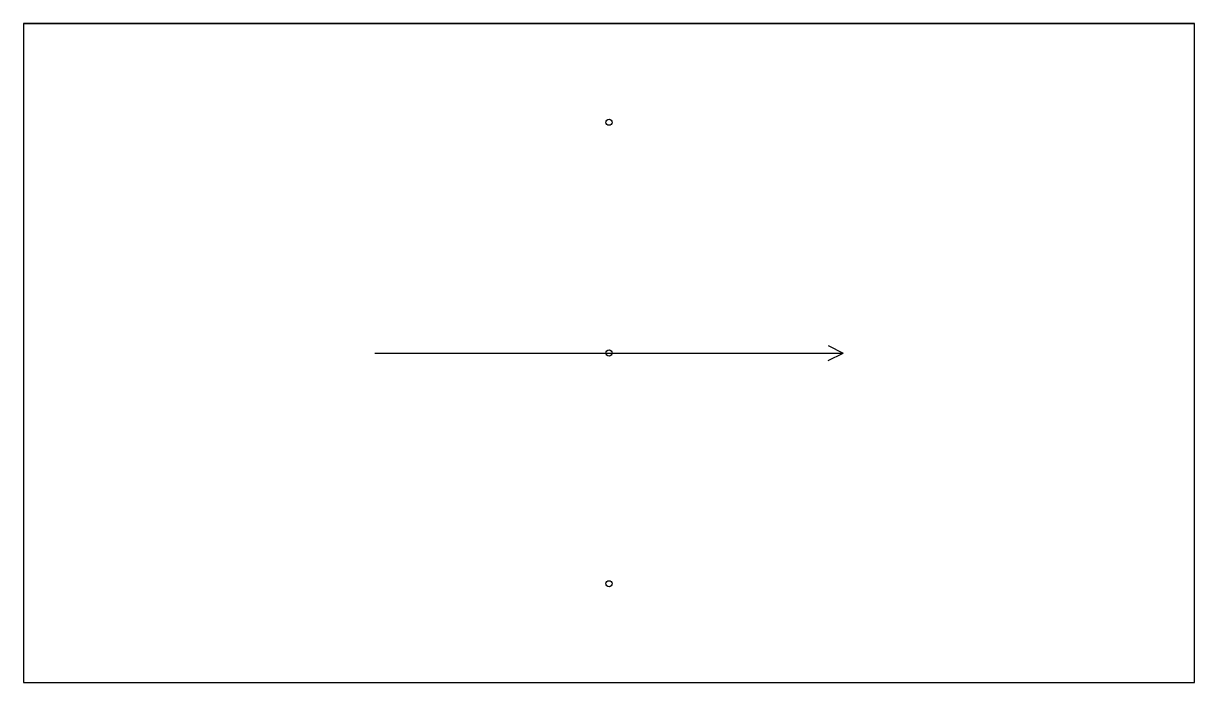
# Model space of a CAD drawing. Header units: millimetres. Extents: x 0 to 1163, y 0 to 655.
import ezdxf

# ---------------------------------------------------------------- set-up
doc = ezdxf.new("R2010")
doc.units = ezdxf.units.MM
for name, color, linetype in [('B_SIDE_HOLES_12', 7, 'Continuous'), ('EDGE_BANDING', 7, 'Continuous'), ('GRAIN_DIRECTION', 3, 'Continuous'), ('OUTSIDE_THROUGH', 7, 'Continuous')]:
    doc.layers.add(name, color=color, linetype=linetype)

msp = doc.modelspace()

# ---------------------------------------------------------------- linework, layer by layer
at = {"layer": 'B_SIDE_HOLES_12'}
for centre in [(581.5, 556.75), (581.5, 327.5), (581.5, 98.25)]:
    msp.add_circle(centre, 3, dxfattribs=at)
at = {"layer": 'EDGE_BANDING'}
msp.add_line((0, 655), (1163, 655), dxfattribs=at)
at = {"layer": 'GRAIN_DIRECTION'}
for p in [(348.9, 327.5), (799.1, 335), (799.1, 320)]:
    msp.add_line(p, (814.1, 327.5), dxfattribs=at)
at = {"layer": 'OUTSIDE_THROUGH'}
msp.add_lwpolyline([(0, 0), (1163, 0), (1163, 655), (0, 655)], close=True, dxfattribs=at)

doc.saveas('drawing.dxf')
